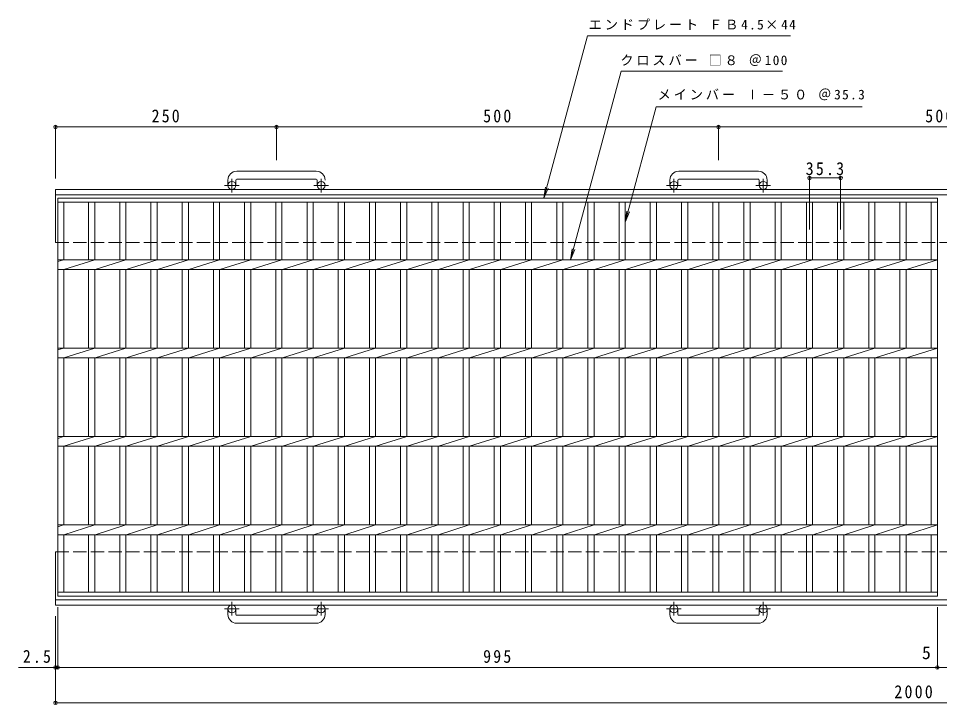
# Model space of a CAD drawing. Units: millimetres, scale not verified. Extents: x -829 to 900, y -687 to 573.
# Drawn here: x -829 to 213, y -203 to 573 of the extents above; entities that cross this region are included whole.
import ezdxf
from ezdxf.enums import TextEntityAlignment as Align

# ---------------------------------------------------------------- set-up
doc = ezdxf.new("R2010")
doc.units = ezdxf.units.MM
doc.header["$LTSCALE"] = 5
doc.header["$PDMODE"] = 32
doc.header["$PDSIZE"] = 4
doc.linetypes.add('CHAIN1', pattern=[8, 5, -1, 1, -1])
doc.linetypes.add('DASHED3', pattern=[4, 3, -1])
for name, color, linetype, lineweight in [('A-1_ピット', 2, 'Continuous', 9), ('A-2_蓋', 3, 'Continuous', 9), ('A-4_寸法', 7, 'Continuous', 9)]:
    doc.layers.add(name, color=color, linetype=linetype, lineweight=lineweight)
doc.styles.add('ＭＳ ゴシック', font='')
doc.styles.get('ＭＳ ゴシック').set_extended_font_data('MS Gothic')

msp = doc.modelspace()

# ---------------------------------------------------------------- linework, layer by layer
at = {"layer": 'A-1_ピット'}
for p, q in [((-491.689, 400.262), (-581.689, 400.262)), ((8.312, 400.262), (-81.689, 400.262)), ((-591.689, 390.262), (-591.689, 384.162)), ((-582.689, 390.262), (-582.689, 384.162)), ((-581.689, 391.262), (-491.689, 391.262)), ((-490.689, 390.262), (-490.689, 384.162)), ((-91.689, 390.262), (-91.689, 384.162)), ((-82.689, 390.262), (-82.689, 384.162)), ((-81.689, 391.262), (8.312, 391.262)), ((9.312, 390.262), (9.312, 384.162)), ((18.311, 390.262), (18.311, 384.162)), ((-786.689, 319.662), (-786.689, 379.662)), ((348.363, 379.662), (-786.689, 379.662)), ((348.363, 373.662), (-786.689, 373.662)), ((-786.689, -30.339), (-786.689, -90.338)), ((348.363, -84.338), (-786.689, -84.338)), ((348.363, -90.338), (-786.689, -90.338)), ((-591.689, -100.939), (-591.689, -94.839)), ((-582.689, -100.939), (-582.689, -94.839)), ((-581.689, -101.939), (-491.689, -101.939)), ((-490.689, -100.939), (-490.689, -94.839)), ((-481.689, -100.939), (-481.689, -94.839)), ((-91.689, -100.939), (-91.689, -94.839)), ((-82.689, -100.939), (-82.689, -94.839)), ((-81.689, -101.939), (8.312, -101.939)), ((9.312, -100.939), (9.312, -94.839)), ((18.311, -100.939), (18.311, -94.839)), ((-491.689, -110.938), (-581.689, -110.938)), ((8.312, -110.938), (-81.689, -110.938))]:
    msp.add_line(p, q, dxfattribs=at)
at = {"layer": 'A-1_ピット', "linetype": 'CHAIN1'}
for p, q in [((-587.189, 376.055), (-587.189, 391.653)), ((-486.189, 376.055), (-486.189, 391.653)), ((-87.189, 376.055), (-87.189, 391.653)), ((13.812, 376.055), (13.812, 391.653)), ((-579.026, 384.162), (-595.433, 384.162)), ((-478.026, 384.162), (-494.433, 384.162)), ((-79.026, 384.162), (-95.433, 384.162)), ((21.974, 384.162), (5.567, 384.162)), ((-587.189, -86.732), (-587.189, -102.328)), ((-486.189, -86.732), (-486.189, -102.328)), ((-87.189, -86.732), (-87.189, -102.328)), ((13.812, -86.732), (13.812, -102.328)), ((-579.026, -94.839), (-595.433, -94.839)), ((-478.026, -94.839), (-494.433, -94.839)), ((-79.026, -94.839), (-95.433, -94.839)), ((21.974, -94.839), (5.567, -94.839))]:
    msp.add_line(p, q, dxfattribs=at)
at = {"layer": 'A-1_ピット', "linetype": 'DASHED3'}
for p, q in [((-786.689, 319.662), (348.363, 319.662)), ((-786.689, -30.339), (348.363, -30.339))]:
    msp.add_line(p, q, dxfattribs=at)
at = {"layer": 'A-1_ピット'}
for centre in [(-587.189, 384.162), (-486.189, 384.162), (-87.189, 384.162), (13.812, 384.162), (-587.189, -94.839), (-486.189, -94.839), (-87.189, -94.839), (13.812, -94.839)]:
    msp.add_circle(centre, 4.5, dxfattribs=at)
for centre, radius, start, end in [((-581.689, 390.262), 10, 90, 180), ((-491.689, 390.262), 10, 0, 90), ((-81.689, 390.262), 10, 90, 180), ((8.312, 390.262), 10, 0, 90), ((-581.689, 390.262), 1, 90, 180), ((-491.689, 390.262), 1, 0, 90), ((-81.689, 390.262), 1, 90, 180), ((8.312, 390.262), 1, 0, 90), ((-581.689, -100.939), 10, 180, 270), ((-581.689, -100.939), 1, 180, 270), ((-491.689, -100.939), 10, 270, 0), ((-491.689, -100.939), 1, 270, 0), ((-81.689, -100.939), 10, 180, 270), ((-81.689, -100.939), 1, 180, 270), ((8.312, -100.939), 10, 270, 0), ((8.312, -100.939), 1, 270, 0)]:
    msp.add_arc(centre, radius, start, end, dxfattribs=at)
at = {"layer": 'A-2_蓋'}
for p, q in [((-784.189, 369.662), (210.811, 369.662)), ((-784.189, -80.338), (-784.189, 369.662)), ((-784.189, 365.162), (210.811, 365.162)), ((-777.189, 300.162), (-777.189, 365.162)), ((-749.289, 365.162), (-749.289, 300.162)), ((-742.289, 365.162), (-742.289, 300.162)), ((-713.989, 365.162), (-713.989, 300.162)), ((-706.989, 365.162), (-706.989, 300.162)), ((-678.688, 365.162), (-678.688, 300.162)), ((-671.689, 365.162), (-671.689, 300.162)), ((-643.389, 365.162), (-643.389, 300.162)), ((-636.389, 365.162), (-636.389, 300.162)), ((-608.089, 365.162), (-608.089, 300.162)), ((-601.089, 365.162), (-601.089, 300.162)), ((-572.789, 365.162), (-572.789, 300.162)), ((-565.788, 365.162), (-565.788, 300.162)), ((-537.489, 365.162), (-537.489, 300.162)), ((-530.489, 365.162), (-530.489, 300.162)), ((-502.189, 365.162), (-502.189, 300.162)), ((-495.189, 365.162), (-495.189, 300.162)), ((-466.888, 365.162), (-466.888, 300.162)), ((-459.888, 365.162), (-459.888, 300.162)), ((-431.589, 365.162), (-431.589, 300.162)), ((-424.589, 365.162), (-424.589, 300.162)), ((-396.289, 365.162), (-396.289, 300.162)), ((-389.289, 365.162), (-389.289, 300.162)), ((-360.989, 365.162), (-360.989, 300.162)), ((-353.989, 365.162), (-353.989, 300.162)), ((-325.689, 365.162), (-325.689, 300.162)), ((-318.689, 365.162), (-318.689, 300.162)), ((-290.389, 365.162), (-290.389, 300.162)), ((-283.389, 365.162), (-283.389, 300.162)), ((-255.088, 365.162), (-255.088, 300.162)), ((-248.088, 365.162), (-248.088, 300.162)), ((-219.788, 365.162), (-219.788, 300.162)), ((-212.788, 365.162), (-212.788, 300.162)), ((-184.488, 365.162), (-184.488, 300.162)), ((-177.488, 365.162), (-177.488, 300.162)), ((-149.188, 365.162), (-149.188, 300.162)), ((-142.188, 365.162), (-142.188, 300.162)), ((-113.888, 365.162), (-113.888, 300.162)), ((-106.888, 365.162), (-106.888, 300.162)), ((-78.587, 365.162), (-78.587, 300.162)), ((-71.587, 365.162), (-71.587, 300.162)), ((-43.287, 365.162), (-43.287, 300.162)), ((-36.287, 365.162), (-36.287, 300.162)), ((-7.987, 365.162), (-7.987, 300.162)), ((-0.987, 365.162), (-0.987, 300.162)), ((27.313, 365.162), (27.313, 300.162)), ((34.313, 365.162), (34.313, 300.162)), ((62.613, 365.162), (62.613, 300.162)), ((69.613, 365.162), (69.613, 300.162)), ((97.914, 365.162), (97.914, 300.162)), ((104.914, 365.162), (104.914, 300.162)), ((133.214, 365.162), (133.214, 300.162)), ((140.214, 365.162), (140.214, 300.162)), ((168.514, 365.162), (168.514, 300.162)), ((175.514, 365.162), (175.514, 300.162)), ((203.81, 365.162), (203.81, 300.162)), ((210.811, 369.662), (210.811, -80.338)), ((-784.189, 298.081), (-777.589, 300.162)), ((-784.189, 300.162), (210.811, 300.162)), ((-777.189, 289.162), (-742.289, 300.162)), ((-741.888, 289.162), (-706.989, 300.162)), ((-706.589, 289.162), (-671.689, 300.162)), ((-671.289, 289.162), (-636.389, 300.162)), ((-635.989, 289.162), (-601.089, 300.162)), ((-600.689, 289.162), (-565.789, 300.162)), ((-565.389, 289.162), (-530.489, 300.162)), ((-530.089, 289.162), (-495.189, 300.162)), ((-494.789, 289.162), (-459.889, 300.162)), ((-459.489, 289.162), (-424.589, 300.162)), ((-424.189, 289.162), (-389.289, 300.162)), ((-388.889, 289.162), (-353.989, 300.162)), ((-353.589, 289.162), (-318.689, 300.162)), ((-318.289, 289.162), (-283.389, 300.162)), ((-282.989, 289.162), (-248.089, 300.162)), ((-247.688, 289.162), (-212.789, 300.162)), ((-212.388, 289.162), (-177.488, 300.162)), ((-177.088, 289.162), (-142.188, 300.162)), ((-141.788, 289.162), (-106.888, 300.162)), ((-106.488, 289.162), (-71.588, 300.162)), ((-71.188, 289.162), (-36.288, 300.162)), ((-35.887, 289.162), (-0.988, 300.162)), ((-0.587, 289.162), (34.313, 300.162)), ((34.713, 289.162), (69.613, 300.162)), ((70.013, 289.162), (104.913, 300.162)), ((105.313, 289.162), (140.213, 300.162)), ((140.614, 289.162), (175.514, 300.162)), ((175.914, 289.162), (210.814, 300.162)), ((-784.189, 289.162), (210.811, 289.162)), ((-777.189, 200.161), (-777.189, 289.162)), ((-749.289, 289.162), (-749.289, 200.161)), ((-742.289, 289.162), (-742.289, 200.161)), ((-713.989, 289.162), (-713.989, 200.161)), ((-706.989, 289.162), (-706.989, 200.161)), ((-678.688, 289.162), (-678.688, 200.161)), ((-671.689, 289.162), (-671.689, 200.161)), ((-643.389, 289.162), (-643.389, 200.161)), ((-636.389, 289.162), (-636.389, 200.161)), ((-608.089, 289.162), (-608.089, 200.161)), ((-601.089, 289.162), (-601.089, 200.161)), ((-572.789, 289.162), (-572.789, 200.161)), ((-565.788, 289.162), (-565.788, 200.161)), ((-537.489, 289.162), (-537.489, 200.161)), ((-530.489, 289.162), (-530.489, 200.161)), ((-502.189, 289.162), (-502.189, 200.161)), ((-495.189, 289.162), (-495.189, 200.161)), ((-466.888, 289.162), (-466.888, 200.161)), ((-459.888, 289.162), (-459.888, 200.161)), ((-431.589, 289.162), (-431.589, 200.161)), ((-424.589, 289.162), (-424.589, 200.161)), ((-396.289, 289.162), (-396.289, 200.161)), ((-389.289, 289.162), (-389.289, 200.161)), ((-360.989, 289.162), (-360.989, 200.161)), ((-353.989, 289.162), (-353.989, 200.161)), ((-325.689, 289.162), (-325.689, 200.161)), ((-318.689, 289.162), (-318.689, 200.161)), ((-290.389, 289.162), (-290.389, 200.161)), ((-283.389, 289.162), (-283.389, 200.161)), ((-255.088, 289.162), (-255.088, 200.161)), ((-248.088, 289.162), (-248.088, 200.161)), ((-219.788, 289.162), (-219.788, 200.161)), ((-212.788, 289.162), (-212.788, 200.161)), ((-184.488, 289.162), (-184.488, 200.161)), ((-177.488, 289.162), (-177.488, 200.161)), ((-149.188, 289.162), (-149.188, 200.161)), ((-142.188, 289.162), (-142.188, 200.161)), ((-113.888, 289.162), (-113.888, 200.161)), ((-106.888, 289.162), (-106.888, 200.161)), ((-78.587, 289.162), (-78.587, 200.161)), ((-71.587, 289.162), (-71.587, 200.161)), ((-43.287, 289.162), (-43.287, 200.161)), ((-36.287, 289.162), (-36.287, 200.161)), ((-7.987, 289.162), (-7.987, 200.161)), ((-0.987, 289.162), (-0.987, 200.161)), ((27.313, 289.162), (27.313, 200.161)), ((34.313, 289.162), (34.313, 200.161)), ((62.613, 289.162), (62.613, 200.161)), ((69.613, 289.162), (69.613, 200.161)), ((97.914, 289.162), (97.914, 200.161)), ((104.914, 289.162), (104.914, 200.161)), ((133.214, 289.162), (133.214, 200.161)), ((140.214, 289.162), (140.214, 200.161)), ((168.514, 289.162), (168.514, 200.161)), ((175.514, 289.162), (175.514, 200.161)), ((203.81, 289.162), (203.81, 200.161)), ((-784.189, 198.081), (-777.589, 200.162)), ((-784.189, 200.162), (210.811, 200.162)), ((-777.189, 189.162), (-742.289, 200.162)), ((-741.888, 189.162), (-706.989, 200.162)), ((-706.589, 189.162), (-671.689, 200.162)), ((-671.289, 189.162), (-636.389, 200.162)), ((-635.989, 189.162), (-601.089, 200.162)), ((-600.689, 189.162), (-565.789, 200.162)), ((-565.389, 189.162), (-530.489, 200.162)), ((-530.089, 189.162), (-495.189, 200.162)), ((-494.789, 189.162), (-459.889, 200.162)), ((-459.489, 189.162), (-424.589, 200.162)), ((-424.189, 189.162), (-389.289, 200.162)), ((-388.889, 189.162), (-353.989, 200.162)), ((-353.589, 189.162), (-318.689, 200.162)), ((-318.289, 189.162), (-283.389, 200.162)), ((-282.989, 189.162), (-248.089, 200.162)), ((-247.688, 189.162), (-212.789, 200.162)), ((-212.388, 189.162), (-177.488, 200.162)), ((-177.088, 189.162), (-142.188, 200.162)), ((-141.788, 189.162), (-106.888, 200.162)), ((-106.488, 189.162), (-71.588, 200.162)), ((-71.188, 189.162), (-36.288, 200.162)), ((-35.887, 189.162), (-0.988, 200.162)), ((-0.587, 189.162), (34.313, 200.162)), ((34.713, 189.162), (69.613, 200.162)), ((70.013, 189.162), (104.913, 200.162)), ((105.313, 189.162), (140.213, 200.162)), ((140.614, 189.162), (175.514, 200.162)), ((175.914, 189.162), (210.814, 200.162)), ((-784.189, 189.162), (210.811, 189.162)), ((-777.189, 100.162), (-777.189, 189.162)), ((-749.289, 189.162), (-749.289, 100.162)), ((-742.289, 189.162), (-742.289, 100.162)), ((-713.989, 189.162), (-713.989, 100.162)), ((-706.989, 189.162), (-706.989, 100.162)), ((-678.688, 189.162), (-678.688, 100.162)), ((-671.689, 189.162), (-671.689, 100.162)), ((-643.389, 189.162), (-643.389, 100.162)), ((-636.389, 189.162), (-636.389, 100.162)), ((-608.089, 189.162), (-608.089, 100.162)), ((-601.089, 189.162), (-601.089, 100.162)), ((-572.789, 189.162), (-572.789, 100.162)), ((-565.788, 189.162), (-565.788, 100.162)), ((-537.489, 189.162), (-537.489, 100.162)), ((-530.489, 189.162), (-530.489, 100.162)), ((-502.189, 189.162), (-502.189, 100.162)), ((-495.189, 189.162), (-495.189, 100.162)), ((-466.888, 189.162), (-466.888, 100.162)), ((-459.888, 189.162), (-459.888, 100.162)), ((-431.589, 189.162), (-431.589, 100.162)), ((-424.589, 189.162), (-424.589, 100.162)), ((-396.289, 189.162), (-396.289, 100.162)), ((-389.289, 189.162), (-389.289, 100.162)), ((-360.989, 189.162), (-360.989, 100.162)), ((-353.989, 189.162), (-353.989, 100.162)), ((-325.689, 189.162), (-325.689, 100.162)), ((-318.689, 189.162), (-318.689, 100.162)), ((-290.389, 189.162), (-290.389, 100.162)), ((-283.389, 189.162), (-283.389, 100.162)), ((-255.088, 189.162), (-255.088, 100.162)), ((-248.088, 189.162), (-248.088, 100.162)), ((-219.788, 189.162), (-219.788, 100.162)), ((-212.788, 189.162), (-212.788, 100.162)), ((-184.488, 189.162), (-184.488, 100.162)), ((-177.488, 189.162), (-177.488, 100.162)), ((-149.188, 189.162), (-149.188, 100.162)), ((-142.188, 189.162), (-142.188, 100.162)), ((-113.888, 189.162), (-113.888, 100.162)), ((-106.888, 189.162), (-106.888, 100.162)), ((-78.587, 189.162), (-78.587, 100.162)), ((-71.587, 189.162), (-71.587, 100.162)), ((-43.287, 189.162), (-43.287, 100.162)), ((-36.287, 189.162), (-36.287, 100.162)), ((-7.987, 189.162), (-7.987, 100.162)), ((-0.987, 189.162), (-0.987, 100.162)), ((27.313, 189.162), (27.313, 100.162)), ((34.313, 189.162), (34.313, 100.162)), ((62.613, 189.162), (62.613, 100.162)), ((69.613, 189.162), (69.613, 100.162)), ((97.914, 189.162), (97.914, 100.162)), ((104.914, 189.162), (104.914, 100.162)), ((133.214, 189.162), (133.214, 100.162)), ((140.214, 189.162), (140.214, 100.162)), ((168.514, 189.162), (168.514, 100.162)), ((175.514, 189.162), (175.514, 100.162)), ((203.81, 189.162), (203.81, 100.162)), ((-784.189, 98.081), (-777.589, 100.162)), ((-784.189, 100.162), (210.811, 100.162)), ((-777.189, 89.162), (-742.289, 100.162)), ((-741.888, 89.162), (-706.989, 100.162)), ((-706.589, 89.162), (-671.689, 100.162)), ((-671.289, 89.162), (-636.389, 100.162)), ((-635.989, 89.162), (-601.089, 100.162)), ((-600.689, 89.162), (-565.789, 100.162)), ((-565.389, 89.162), (-530.489, 100.162)), ((-530.089, 89.162), (-495.189, 100.162)), ((-494.789, 89.162), (-459.889, 100.162)), ((-459.489, 89.162), (-424.589, 100.162)), ((-424.189, 89.162), (-389.289, 100.162)), ((-388.889, 89.162), (-353.989, 100.162)), ((-353.589, 89.162), (-318.689, 100.162)), ((-318.289, 89.162), (-283.389, 100.162)), ((-282.989, 89.162), (-248.089, 100.162)), ((-247.688, 89.162), (-212.789, 100.162)), ((-212.388, 89.162), (-177.488, 100.162)), ((-177.088, 89.162), (-142.188, 100.162)), ((-141.788, 89.162), (-106.888, 100.162)), ((-106.488, 89.162), (-71.588, 100.162)), ((-71.188, 89.162), (-36.288, 100.162)), ((-35.887, 89.162), (-0.988, 100.162)), ((-0.587, 89.162), (34.313, 100.162)), ((34.713, 89.162), (69.613, 100.162)), ((70.013, 89.162), (104.913, 100.162)), ((105.313, 89.162), (140.213, 100.162)), ((140.614, 89.162), (175.514, 100.162)), ((175.914, 89.162), (210.814, 100.162)), ((-784.189, 89.162), (210.811, 89.162)), ((-777.189, 0.161), (-777.189, 89.162)), ((-749.289, 89.162), (-749.289, 0.161)), ((-742.289, 89.162), (-742.289, 0.161)), ((-713.989, 89.162), (-713.989, 0.161)), ((-706.989, 89.162), (-706.989, 0.161)), ((-678.688, 89.162), (-678.688, 0.161)), ((-671.689, 89.162), (-671.689, 0.161)), ((-643.389, 89.162), (-643.389, 0.161)), ((-636.389, 89.162), (-636.389, 0.161)), ((-608.089, 89.162), (-608.089, 0.161)), ((-601.089, 89.162), (-601.089, 0.161)), ((-572.789, 89.162), (-572.789, 0.161)), ((-565.788, 89.162), (-565.788, 0.161)), ((-537.489, 89.162), (-537.489, 0.161)), ((-530.489, 89.162), (-530.489, 0.161)), ((-502.189, 89.162), (-502.189, 0.161)), ((-495.189, 89.162), (-495.189, 0.161)), ((-466.888, 89.162), (-466.888, 0.161)), ((-459.888, 89.162), (-459.888, 0.161)), ((-431.589, 89.162), (-431.589, 0.161)), ((-424.589, 89.162), (-424.589, 0.161)), ((-396.289, 89.162), (-396.289, 0.161)), ((-389.289, 89.162), (-389.289, 0.161)), ((-360.989, 89.162), (-360.989, 0.161)), ((-353.989, 89.162), (-353.989, 0.161)), ((-325.689, 89.162), (-325.689, 0.161)), ((-318.689, 89.162), (-318.689, 0.161)), ((-290.389, 89.162), (-290.389, 0.161)), ((-283.389, 89.162), (-283.389, 0.161)), ((-255.088, 89.162), (-255.088, 0.161)), ((-248.088, 89.162), (-248.088, 0.161)), ((-219.788, 89.162), (-219.788, 0.161)), ((-212.788, 89.162), (-212.788, 0.161)), ((-184.488, 89.162), (-184.488, 0.161)), ((-177.488, 89.162), (-177.488, 0.161)), ((-149.188, 89.162), (-149.188, 0.161)), ((-142.188, 89.162), (-142.188, 0.161)), ((-113.888, 89.162), (-113.888, 0.161)), ((-106.888, 89.162), (-106.888, 0.161)), ((-78.587, 89.162), (-78.587, 0.161)), ((-71.587, 89.162), (-71.587, 0.161)), ((-43.287, 89.162), (-43.287, 0.161)), ((-36.287, 89.162), (-36.287, 0.161)), ((-7.987, 89.162), (-7.987, 0.161)), ((-0.987, 89.162), (-0.987, 0.161)), ((27.313, 89.162), (27.313, 0.161)), ((34.313, 89.162), (34.313, 0.161)), ((62.613, 89.162), (62.613, 0.161)), ((69.613, 89.162), (69.613, 0.161)), ((97.914, 89.162), (97.914, 0.161)), ((104.914, 89.162), (104.914, 0.161)), ((133.214, 89.162), (133.214, 0.161)), ((140.214, 89.162), (140.214, 0.161)), ((168.514, 89.162), (168.514, 0.161)), ((175.514, 89.162), (175.514, 0.161)), ((203.81, 89.162), (203.81, 0.161)), ((-784.189, -1.919), (-777.589, 0.162)), ((-784.189, 0.162), (210.811, 0.162)), ((-777.189, -10.838), (-742.289, 0.162)), ((-741.888, -10.838), (-706.989, 0.162)), ((-706.589, -10.838), (-671.689, 0.162)), ((-671.289, -10.838), (-636.389, 0.162)), ((-635.989, -10.838), (-601.089, 0.162)), ((-600.689, -10.838), (-565.789, 0.162)), ((-565.389, -10.838), (-530.489, 0.162)), ((-530.089, -10.838), (-495.189, 0.162)), ((-494.789, -10.838), (-459.889, 0.162)), ((-459.489, -10.838), (-424.589, 0.162)), ((-424.189, -10.838), (-389.289, 0.162)), ((-388.889, -10.838), (-353.989, 0.162)), ((-353.589, -10.838), (-318.689, 0.162)), ((-318.289, -10.838), (-283.389, 0.162)), ((-282.989, -10.838), (-248.089, 0.162)), ((-247.688, -10.838), (-212.789, 0.162)), ((-212.388, -10.838), (-177.488, 0.162)), ((-177.088, -10.838), (-142.188, 0.162)), ((-141.788, -10.838), (-106.888, 0.162)), ((-106.488, -10.838), (-71.588, 0.162)), ((-71.188, -10.838), (-36.288, 0.162)), ((-35.887, -10.838), (-0.988, 0.162)), ((-0.587, -10.838), (34.313, 0.162)), ((34.713, -10.838), (69.613, 0.162)), ((70.013, -10.838), (104.913, 0.162)), ((105.313, -10.838), (140.213, 0.162)), ((140.614, -10.838), (175.514, 0.162)), ((175.914, -10.838), (210.814, 0.162)), ((-784.189, -10.838), (210.811, -10.838)), ((-777.189, -75.838), (-777.189, -10.838)), ((-749.289, -10.838), (-749.289, -75.838)), ((-742.289, -10.838), (-742.289, -75.838)), ((-713.989, -10.838), (-713.989, -75.838)), ((-706.989, -10.838), (-706.989, -75.838)), ((-678.688, -10.838), (-678.688, -75.838)), ((-671.689, -10.838), (-671.689, -75.838)), ((-643.389, -10.838), (-643.389, -75.838)), ((-636.389, -10.838), (-636.389, -75.838)), ((-608.089, -10.838), (-608.089, -75.838)), ((-601.089, -10.838), (-601.089, -75.838)), ((-572.789, -10.838), (-572.789, -75.838)), ((-565.788, -10.838), (-565.788, -75.838)), ((-537.489, -10.838), (-537.489, -75.838)), ((-530.489, -10.838), (-530.489, -75.838)), ((-502.189, -10.838), (-502.189, -75.838)), ((-495.189, -10.838), (-495.189, -75.838)), ((-466.888, -10.838), (-466.888, -75.838)), ((-459.888, -10.838), (-459.888, -75.838)), ((-431.589, -10.838), (-431.589, -75.838)), ((-424.589, -10.838), (-424.589, -75.838)), ((-396.289, -10.838), (-396.289, -75.838)), ((-389.289, -10.838), (-389.289, -75.838)), ((-360.989, -10.838), (-360.989, -75.838)), ((-353.989, -10.838), (-353.989, -75.838)), ((-325.689, -10.838), (-325.689, -75.838)), ((-318.689, -10.838), (-318.689, -75.838)), ((-290.389, -10.838), (-290.389, -75.838)), ((-283.389, -10.838), (-283.389, -75.838)), ((-255.088, -10.838), (-255.088, -75.838)), ((-248.088, -10.838), (-248.088, -75.838)), ((-219.788, -10.838), (-219.788, -75.838)), ((-212.788, -10.838), (-212.788, -75.838)), ((-184.488, -10.838), (-184.488, -75.838)), ((-177.488, -10.838), (-177.488, -75.838)), ((-149.188, -10.838), (-149.188, -75.838)), ((-142.188, -10.838), (-142.188, -75.838)), ((-113.888, -10.838), (-113.888, -75.838)), ((-106.888, -10.838), (-106.888, -75.838)), ((-78.587, -10.838), (-78.587, -75.838)), ((-71.587, -10.838), (-71.587, -75.838)), ((-43.287, -10.838), (-43.287, -75.838)), ((-36.287, -10.838), (-36.287, -75.838)), ((-7.987, -10.838), (-7.987, -75.838)), ((-0.987, -10.838), (-0.987, -75.838)), ((27.313, -10.838), (27.313, -75.838)), ((34.313, -10.838), (34.313, -75.838)), ((62.613, -10.838), (62.613, -75.838)), ((69.613, -10.838), (69.613, -75.838)), ((97.914, -10.838), (97.914, -75.838)), ((104.914, -10.838), (104.914, -75.838)), ((133.214, -10.838), (133.214, -75.838)), ((140.214, -10.838), (140.214, -75.838)), ((168.514, -10.838), (168.514, -75.838)), ((175.514, -10.838), (175.514, -75.838)), ((203.81, -10.838), (203.81, -75.838)), ((210.811, -75.838), (-784.189, -75.838)), ((210.811, -80.338), (-784.189, -80.338))]:
    msp.add_line(p, q, dxfattribs=at)
at = {"layer": 'A-4_寸法'}
for p, q in [((-234.185, 369.662), (-185.005, 553.205)), ((-185.005, 553.205), (44.53, 553.205)), ((-203.997, 300.162), (-146.912, 513.205)), ((-146.912, 513.205), (35.561, 513.205)), ((-786.689, 392.162), (-786.689, 451.762)), ((-786.689, 450.262), (348.363, 450.262)), ((-536.689, 412.762), (-536.689, 451.762)), ((-36.688, 412.762), (-36.688, 451.762)), ((66.113, 334.51), (66.113, 394.144)), ((66.113, 392.644), (101.414, 392.644)), ((101.414, 334.51), (101.414, 394.144)), ((-234.185, 369.662), (-232.554, 382.055)), ((-234.185, 369.662), (-229.402, 381.211)), ((-142.188, 342.663), (-140.556, 355.056)), ((-142.188, 342.663), (-137.404, 354.211)), ((-203.997, 300.162), (-202.365, 312.555)), ((-203.997, 300.162), (-199.213, 311.71)), ((-784.189, -92.838), (-784.189, -162.438)), ((210.811, -92.838), (210.811, -162.438)), ((-786.689, -102.838), (-786.689, -202.438)), ((-828.599, -160.938), (349.984, -160.938)), ((-786.689, -200.938), (349.984, -200.938))]:
    msp.add_line(p, q, dxfattribs=at)
msp.add_lwpolyline([(-142.188, 342.663), (-107.209, 473.205), (125.72, 473.205)], dxfattribs=at)
for p in [(-786.689, 450.262), (-536.689, 450.262), (-36.688, 450.262), (66.113, 392.644), (101.414, 392.644), (-786.689, -160.938), (-784.189, -160.938), (210.811, -160.938), (-786.689, -200.938)]:
    msp.add_point(p, dxfattribs=at)

# ---------------------------------------------------------------- texts
at = {"layer": 'A-4_寸法', "color": 2, "style": 'ＭＳ ゴシック'}
msp.add_text('5', height=14.66, dxfattribs=at).set_placement((193.421, -155.938), align=Align.BOTTOM_LEFT)
at = {"layer": 'A-4_寸法', "char_height": 11, "attachment_point": 7, "style": 'ＭＳ ゴシック'}
for s, insert in [('\\T1.21;エンドプレート\\~ＦＢ4.5×44', (-183.628, 559.918)), ('\\T1.21;クロスバー\\~□８\\~＠100', (-147.82, 519.194)), ('\\T1.21;メインバー\\~Ⅰ－５０\\~＠35.3', (-105.607, 480.44))]:
    msp.add_mtext(s, dxfattribs=dict(at, insert=insert))
at = {"layer": 'A-4_寸法', "color": 2, "char_height": 14.66, "attachment_point": 7, "style": 'ＭＳ ゴシック'}
for s, insert in [('\\T1.27;\\W0.9;250', (-677.939, 455.262)), ('\\T1.27;\\W0.9;500', (-302.939, 455.262)), ('\\T1.27;\\W0.9;500', (197.061, 455.262)), ('\\T1.28;\\W0.9;35.3', (61.889, 395.644)), ('\\T1.27;\\W0.9;2.5', (-823.597, -155.938)), ('\\T1.27;\\W0.9;995', (-302.939, -155.938)), ('\\T1.28;\\W0.9;2000', (162.162, -195.938))]:
    msp.add_mtext(s, dxfattribs=dict(at, insert=insert))

doc.saveas('drawing.dxf')
